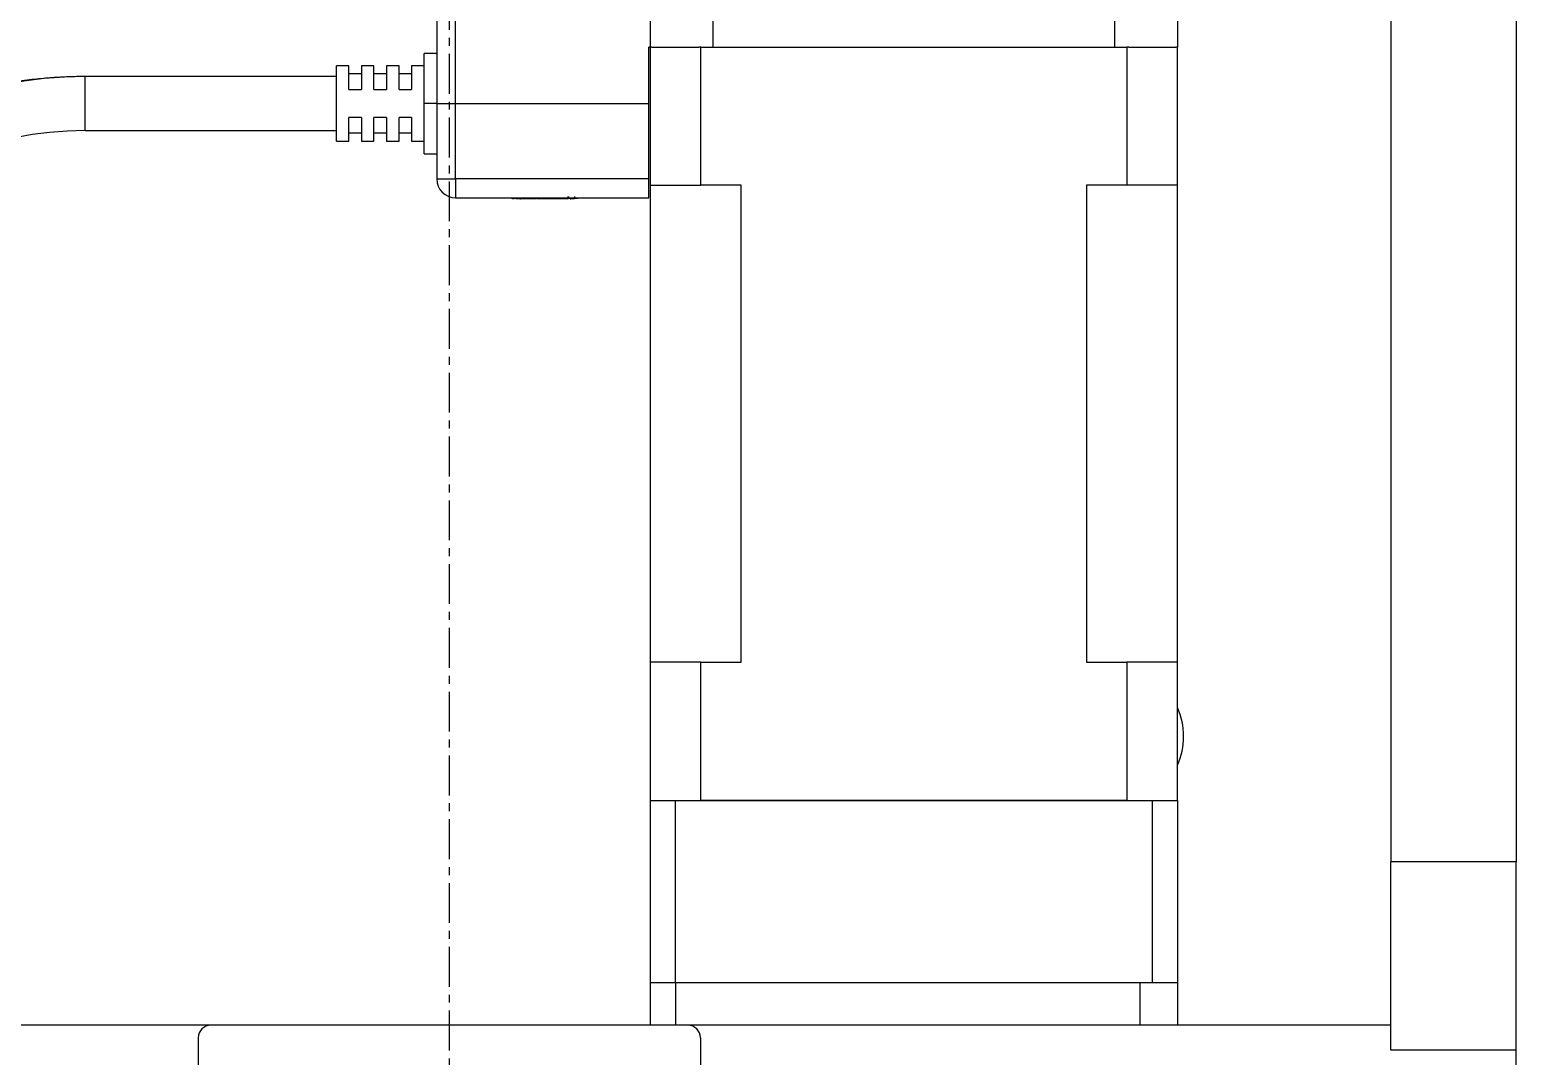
# Model space of a CAD drawing. Extents: x 500 to 100500, y -14500 to 21140.
# Drawn here: x 7351.3 to 7469.7, y -5532.5 to -5450.8 of the extents above; entities that cross this region are included whole.
import ezdxf

# ---------------------------------------------------------------- set-up
doc = ezdxf.new("R2010")
doc.units = 0
doc.linetypes.add('CENTER', pattern=[10.16, 6.35, -1.27, 1.27, -1.27])
doc.layers.get('0').update_dxf_attribs({"linetype": 'CONTINUOUS'})
doc.layers.add('Center', color=1, linetype='CENTER')
doc.layers.add('SLD-0', color=7, linetype='CONTINUOUS')

# ---------------------------------------------------------------- blocks, each defined once
blk = doc.blocks.new('KJ특성 TURN')
at = {"layer": 'Center', "ltscale": 0.5}
blk.add_line((9197.78, -70811.09), (9197.78, -71397.09), dxfattribs=at)
at = {"layer": 'SLD-0'}
for p, q in [((9272.78, -70821.09), (9272.78, -70916.09)), ((9282.78, -70821.09), (9282.78, -70916.09)), ((9213.78, -70839.19), (9213.78, -70851.19)), ((9218.78, -70839.19), (9218.78, -70851.19)), ((9250.78, -70839.19), (9250.78, -70851.19)), ((9255.78, -70839.19), (9255.78, -70851.19)), ((9196.78, -70845.19), (9196.78, -70855.69)), ((9198.28, -70855.69), (9198.28, -70845.19)), ((9196.78, -70851.69), (9195.78, -70851.69)), ((9195.78, -70855.69), (9195.78, -70851.69)), ((9213.68, -70855.69), (9213.68, -70851.19)), ((9213.78, -70851.19), (9213.68, -70851.19)), ((9213.78, -70851.19), (9213.78, -70862.19)), ((9213.91, -70851.19), (9213.78, -70851.19)), ((9213.91, -70851.19), (9217.65, -70851.19)), ((9217.81, -70851.19), (9217.65, -70851.19)), ((9217.81, -70862.19), (9217.81, -70851.19)), ((9217.81, -70851.19), (9251.75, -70851.19)), ((9218.78, -70851.19), (9250.78, -70851.19)), ((9251.75, -70851.19), (9251.75, -70862.19)), ((9251.91, -70851.19), (9251.75, -70851.19)), ((9251.91, -70851.19), (9255.65, -70851.19)), ((9255.78, -70851.19), (9255.65, -70851.19)), ((9255.78, -70862.19), (9255.78, -70851.19)), ((9189.78, -70852.69), (9188.78, -70852.69)), ((9188.78, -70858.69), (9188.78, -70852.69)), ((9189.78, -70854.57), (9189.78, -70852.69)), ((9190.78, -70853.33), (9189.78, -70853.33)), ((9191.78, -70852.69), (9190.78, -70852.69)), ((9190.78, -70852.69), (9190.78, -70854.57)), ((9191.78, -70854.57), (9191.78, -70852.69)), ((9192.78, -70853.33), (9191.78, -70853.33)), ((9193.78, -70852.69), (9192.78, -70852.69)), ((9192.78, -70852.69), (9192.78, -70854.57)), ((9193.78, -70854.57), (9193.78, -70852.69)), ((9194.78, -70853.33), (9193.78, -70853.33)), ((9195.78, -70852.69), (9194.78, -70852.69)), ((9194.78, -70852.69), (9194.78, -70854.57)), ((9188.78, -70853.54), (9168.78, -70853.54)), ((9168.78, -70857.84), (9168.78, -70853.54)), ((9189.78, -70854.57), (9190.78, -70854.57)), ((9191.78, -70854.57), (9192.78, -70854.57)), ((9193.78, -70854.57), (9194.78, -70854.57)), ((9195.78, -70859.69), (9195.78, -70855.69)), ((9196.78, -70855.69), (9195.78, -70855.69)), ((9196.78, -70855.69), (9196.78, -70861.69)), ((9196.78, -70855.69), (9198.28, -70855.69)), ((9198.28, -70861.69), (9198.28, -70855.69)), ((9198.28, -70855.69), (9213.68, -70855.69)), ((9213.68, -70861.69), (9213.68, -70855.69)), ((9190.78, -70856.81), (9189.78, -70856.81)), ((9189.78, -70858.69), (9189.78, -70856.81)), ((9190.78, -70856.81), (9190.78, -70858.69)), ((9192.78, -70856.81), (9191.78, -70856.81)), ((9191.78, -70858.69), (9191.78, -70856.81)), ((9192.78, -70856.81), (9192.78, -70858.69)), ((9194.78, -70856.81), (9193.78, -70856.81)), ((9193.78, -70858.69), (9193.78, -70856.81)), ((9194.78, -70856.81), (9194.78, -70858.69)), ((9168.78, -70857.84), (9188.78, -70857.84)), ((9190.78, -70858.05), (9189.78, -70858.05)), ((9192.78, -70858.05), (9191.78, -70858.05)), ((9194.78, -70858.05), (9193.78, -70858.05)), ((9188.78, -70858.69), (9189.78, -70858.69)), ((9190.78, -70858.69), (9191.78, -70858.69)), ((9192.78, -70858.69), (9193.78, -70858.69)), ((9194.78, -70858.69), (9195.78, -70858.69)), ((9195.78, -70859.69), (9196.78, -70859.69)), ((9196.78, -70861.69), (9198.28, -70861.69)), ((9213.68, -70861.69), (9198.28, -70861.69)), ((9198.28, -70861.69), (9198.28, -70863.19)), ((9213.68, -70863.19), (9213.68, -70861.69)), ((9213.78, -70862.19), (9213.78, -70900.19)), ((9213.78, -70862.19), (9217.81, -70862.19)), ((9221.02, -70862.19), (9217.81, -70862.19)), ((9221.02, -70900.19), (9221.02, -70862.19)), ((9251.75, -70862.19), (9248.55, -70862.19)), ((9248.55, -70862.19), (9248.55, -70900.19)), ((9255.78, -70862.19), (9251.75, -70862.19)), ((9255.78, -70900.19), (9255.78, -70862.19)), ((9198.28, -70863.19), (9213.68, -70863.19)), ((9202.79, -70863.29), (9202.79, -70863.19)), ((9202.79, -70863.29), (9202.79, -70863.19)), ((9202.79, -70863.29), (9202.79, -70863.19)), ((9202.79, -70863.29), (9202.79, -70863.19)), ((9202.79, -70863.29), (9202.79, -70863.19)), ((9202.79, -70863.29), (9202.79, -70863.19)), ((9202.79, -70863.29), (9202.79, -70863.19)), ((9202.79, -70863.29), (9202.79, -70863.19)), ((9202.79, -70863.29), (9202.79, -70863.19)), ((9202.79, -70863.29), (9202.79, -70863.19)), ((9202.79, -70863.29), (9202.79, -70863.29)), ((9202.79, -70863.29), (9202.79, -70863.29)), ((9202.79, -70863.29), (9202.79, -70863.29)), ((9202.8, -70863.29), (9202.79, -70863.29)), ((9202.8, -70863.29), (9202.8, -70863.19)), ((9202.8, -70863.29), (9202.8, -70863.19)), ((9202.8, -70863.29), (9202.8, -70863.19)), ((9202.8, -70863.29), (9202.8, -70863.19)), ((9202.81, -70863.29), (9202.81, -70863.19)), ((9202.81, -70863.29), (9202.81, -70863.19)), ((9202.81, -70863.29), (9202.81, -70863.19)), ((9202.81, -70863.29), (9202.81, -70863.19)), ((9202.82, -70863.29), (9202.82, -70863.19)), ((9202.82, -70863.29), (9202.82, -70863.19)), ((9202.82, -70863.29), (9202.82, -70863.19)), ((9202.82, -70863.29), (9202.82, -70863.19)), ((9202.82, -70863.29), (9202.82, -70863.19)), ((9202.82, -70863.29), (9202.82, -70863.19)), ((9202.82, -70863.29), (9202.82, -70863.29)), ((9202.83, -70863.29), (9202.82, -70863.29)), ((9202.83, -70863.29), (9202.83, -70863.19)), ((9202.83, -70863.29), (9202.83, -70863.19)), ((9202.83, -70863.29), (9202.83, -70863.19)), ((9202.83, -70863.29), (9202.83, -70863.19)), ((9202.83, -70863.29), (9202.83, -70863.19)), ((9202.83, -70863.29), (9202.83, -70863.19)), ((9202.83, -70863.29), (9202.83, -70863.19)), ((9202.83, -70863.29), (9202.83, -70863.19)), ((9202.83, -70863.29), (9202.83, -70863.19)), ((9202.83, -70863.29), (9202.83, -70863.29)), ((9202.83, -70863.29), (9202.83, -70863.29)), ((9202.83, -70863.29), (9202.83, -70863.29)), ((9202.83, -70863.29), (9202.83, -70863.29)), ((9202.83, -70863.29), (9202.83, -70863.29)), ((9202.83, -70863.29), (9202.83, -70863.29)), ((9202.83, -70863.29), (9202.83, -70863.29)), ((9202.83, -70863.29), (9202.83, -70863.29)), ((9202.84, -70863.29), (9202.83, -70863.29)), ((9202.84, -70863.29), (9202.84, -70863.19)), ((9202.84, -70863.29), (9202.84, -70863.19)), ((9202.84, -70863.29), (9202.84, -70863.19)), ((9202.84, -70863.29), (9202.84, -70863.19)), ((9202.84, -70863.29), (9202.84, -70863.29)), ((9202.84, -70863.29), (9202.84, -70863.29)), ((9202.84, -70863.29), (9202.84, -70863.29)), ((9202.84, -70863.29), (9202.84, -70863.29)), ((9202.85, -70863.29), (9202.84, -70863.29)), ((9202.85, -70863.29), (9202.85, -70863.19)), ((9202.85, -70863.29), (9202.85, -70863.19)), ((9202.85, -70863.29), (9202.85, -70863.19)), ((9202.85, -70863.29), (9202.85, -70863.19)), ((9202.85, -70863.29), (9202.85, -70863.19)), ((9202.85, -70863.29), (9202.85, -70863.19)), ((9202.85, -70863.29), (9202.85, -70863.19)), ((9202.85, -70863.29), (9202.85, -70863.19)), ((9202.85, -70863.29), (9202.85, -70863.19)), ((9202.85, -70863.29), (9202.85, -70863.29)), ((9202.85, -70863.29), (9202.85, -70863.29)), ((9202.85, -70863.29), (9202.85, -70863.29)), ((9202.85, -70863.29), (9202.85, -70863.29)), ((9202.85, -70863.29), (9202.85, -70863.29)), ((9202.85, -70863.29), (9202.85, -70863.29)), ((9202.85, -70863.29), (9202.85, -70863.29)), ((9202.85, -70863.29), (9202.85, -70863.29)), ((9202.86, -70863.29), (9202.85, -70863.29)), ((9202.86, -70863.29), (9202.86, -70863.19)), ((9202.86, -70863.29), (9202.86, -70863.19)), ((9202.86, -70863.29), (9202.86, -70863.19)), ((9202.86, -70863.29), (9202.86, -70863.19)), ((9202.86, -70863.29), (9202.86, -70863.19)), ((9202.86, -70863.29), (9202.86, -70863.19)), ((9202.86, -70863.29), (9202.86, -70863.19)), ((9202.86, -70863.29), (9202.86, -70863.29)), ((9202.86, -70863.29), (9202.86, -70863.29)), ((9202.86, -70863.29), (9202.86, -70863.29)), ((9202.86, -70863.29), (9202.86, -70863.29)), ((9202.86, -70863.29), (9202.86, -70863.29)), ((9202.86, -70863.29), (9202.86, -70863.29)), ((9202.87, -70863.29), (9202.86, -70863.29)), ((9202.87, -70863.29), (9202.87, -70863.19)), ((9202.87, -70863.29), (9202.87, -70863.19)), ((9202.87, -70863.29), (9202.87, -70863.19)), ((9202.87, -70863.29), (9202.87, -70863.19)), ((9202.87, -70863.29), (9202.87, -70863.29)), ((9202.87, -70863.29), (9202.87, -70863.29)), ((9202.87, -70863.29), (9202.87, -70863.29)), ((9202.88, -70863.29), (9202.87, -70863.29)), ((9202.88, -70863.29), (9202.88, -70863.19)), ((9202.88, -70863.29), (9202.88, -70863.19)), ((9202.88, -70863.29), (9202.88, -70863.19)), ((9202.88, -70863.29), (9202.88, -70863.29)), ((9202.88, -70863.29), (9202.88, -70863.29)), ((9202.89, -70863.29), (9202.88, -70863.29)), ((9202.89, -70863.29), (9202.89, -70863.19)), ((9202.89, -70863.29), (9202.89, -70863.19)), ((9202.89, -70863.29), (9202.89, -70863.19)), ((9202.89, -70863.29), (9202.89, -70863.19)), ((9202.89, -70863.29), (9202.89, -70863.19)), ((9202.89, -70863.29), (9202.89, -70863.29)), ((9202.89, -70863.29), (9202.89, -70863.29)), ((9202.89, -70863.29), (9202.89, -70863.29)), ((9202.89, -70863.29), (9202.89, -70863.29)), ((9202.9, -70863.29), (9202.89, -70863.29)), ((9202.9, -70863.29), (9202.9, -70863.19)), ((9202.9, -70863.29), (9202.9, -70863.19)), ((9202.9, -70863.29), (9202.9, -70863.19)), ((9202.9, -70863.29), (9202.9, -70863.19)), ((9202.9, -70863.29), (9202.9, -70863.19)), ((9202.9, -70863.29), (9202.9, -70863.19)), ((9202.9, -70863.29), (9202.9, -70863.19)), ((9202.9, -70863.29), (9202.9, -70863.19)), ((9202.9, -70863.29), (9202.9, -70863.29)), ((9202.9, -70863.29), (9202.9, -70863.29)), ((9202.9, -70863.29), (9202.9, -70863.29)), ((9202.9, -70863.29), (9202.9, -70863.29)), ((9202.9, -70863.29), (9202.9, -70863.29)), ((9202.9, -70863.29), (9202.9, -70863.29)), ((9202.9, -70863.29), (9202.9, -70863.29)), ((9202.91, -70863.29), (9202.9, -70863.29)), ((9202.91, -70863.29), (9202.91, -70863.19)), ((9202.91, -70863.29), (9202.91, -70863.19)), ((9202.91, -70863.29), (9202.91, -70863.19)), ((9202.91, -70863.29), (9202.91, -70863.19)), ((9202.91, -70863.29), (9202.91, -70863.29)), ((9202.91, -70863.29), (9202.91, -70863.29)), ((9202.91, -70863.29), (9202.91, -70863.29)), ((9202.92, -70863.29), (9202.91, -70863.29)), ((9202.92, -70863.29), (9202.92, -70863.19)), ((9202.92, -70863.29), (9202.92, -70863.19)), ((9202.92, -70863.29), (9202.92, -70863.19)), ((9202.92, -70863.29), (9202.92, -70863.19)), ((9202.92, -70863.29), (9202.92, -70863.29)), ((9202.92, -70863.29), (9202.92, -70863.29)), ((9202.92, -70863.29), (9202.92, -70863.29)), ((9202.93, -70863.29), (9202.92, -70863.29)), ((9202.93, -70863.29), (9202.93, -70863.19)), ((9202.93, -70863.29), (9202.93, -70863.19)), ((9202.93, -70863.29), (9202.93, -70863.19)), ((9202.93, -70863.29), (9202.93, -70863.29)), ((9202.93, -70863.29), (9202.93, -70863.29)), ((9202.94, -70863.29), (9202.93, -70863.29)), ((9202.94, -70863.29), (9202.94, -70863.19)), ((9202.94, -70863.29), (9202.94, -70863.19)), ((9202.94, -70863.29), (9202.94, -70863.19)), ((9202.94, -70863.29), (9202.94, -70863.29)), ((9202.95, -70863.29), (9202.95, -70863.19)), ((9202.95, -70863.29), (9202.95, -70863.19)), ((9202.95, -70863.29), (9202.95, -70863.19)), ((9202.96, -70863.29), (9202.96, -70863.19)), ((9202.96, -70863.29), (9202.96, -70863.19)), ((9202.97, -70863.29), (9202.97, -70863.19)), ((9202.97, -70863.29), (9202.97, -70863.19)), ((9202.97, -70863.29), (9202.97, -70863.19)), ((9202.98, -70863.29), (9202.98, -70863.19)), ((9202.98, -70863.29), (9202.98, -70863.19)), ((9202.99, -70863.29), (9202.99, -70863.19)), ((9203, -70863.29), (9203, -70863.19)), ((9203, -70863.29), (9203, -70863.19)), ((9203.01, -70863.29), (9203.01, -70863.19)), ((9203.02, -70863.29), (9203.02, -70863.19)), ((9203.02, -70863.29), (9203.02, -70863.19)), ((9203.03, -70863.29), (9203.03, -70863.19)), ((9203.04, -70863.29), (9203.04, -70863.19)), ((9203.04, -70863.29), (9203.04, -70863.19)), ((9203.05, -70863.29), (9203.04, -70863.29)), ((9203.05, -70863.29), (9203.05, -70863.19)), ((9203.06, -70863.29), (9203.06, -70863.19)), ((9203.06, -70863.29), (9203.06, -70863.19)), ((9203.07, -70863.29), (9203.07, -70863.19)), ((9203.08, -70863.29), (9203.08, -70863.19)), ((9203.08, -70863.29), (9203.08, -70863.19)), ((9203.09, -70863.29), (9203.09, -70863.19)), ((9203.09, -70863.29), (9203.09, -70863.19)), ((9203.1, -70863.29), (9203.09, -70863.29)), ((9203.1, -70863.29), (9203.1, -70863.19)), ((9203.11, -70863.29), (9203.1, -70863.29)), ((9203.11, -70863.29), (9203.11, -70863.19)), ((9203.11, -70863.29), (9203.11, -70863.19)), ((9203.11, -70863.29), (9203.11, -70863.29)), ((9203.12, -70863.29), (9203.11, -70863.29)), ((9203.12, -70863.29), (9203.12, -70863.19)), ((9203.12, -70863.29), (9203.12, -70863.19)), ((9203.12, -70863.29), (9203.12, -70863.29)), ((9203.13, -70863.29), (9203.12, -70863.29)), ((9203.13, -70863.29), (9203.13, -70863.19)), ((9203.13, -70863.29), (9203.13, -70863.19)), ((9203.13, -70863.29), (9203.13, -70863.29)), ((9203.14, -70863.29), (9203.13, -70863.29)), ((9203.14, -70863.29), (9203.14, -70863.19)), ((9203.15, -70863.29), (9203.14, -70863.29)), ((9203.15, -70863.29), (9203.15, -70863.19)), ((9203.15, -70863.29), (9203.15, -70863.19)), ((9203.15, -70863.29), (9203.15, -70863.29)), ((9203.16, -70863.29), (9203.15, -70863.29)), ((9203.16, -70863.29), (9203.16, -70863.19)), ((9203.16, -70863.29), (9203.16, -70863.19)), ((9203.16, -70863.29), (9203.16, -70863.29)), ((9203.17, -70863.29), (9203.16, -70863.29)), ((9203.17, -70863.29), (9203.17, -70863.19)), ((9203.18, -70863.29), (9203.17, -70863.29)), ((9203.18, -70863.29), (9203.18, -70863.19)), ((9203.18, -70863.29), (9203.18, -70863.19)), ((9203.18, -70863.29), (9203.18, -70863.29)), ((9203.19, -70863.29), (9203.18, -70863.29)), ((9203.19, -70863.29), (9203.19, -70863.19)), ((9203.2, -70863.29), (9203.19, -70863.29)), ((9203.2, -70863.29), (9203.2, -70863.19)), ((9203.2, -70863.29), (9203.2, -70863.19)), ((9203.2, -70863.29), (9203.2, -70863.29)), ((9203.21, -70863.29), (9203.2, -70863.29)), ((9203.21, -70863.29), (9203.21, -70863.19)), ((9203.22, -70863.29), (9203.21, -70863.29)), ((9203.22, -70863.29), (9203.22, -70863.19)), ((9203.23, -70863.29), (9203.22, -70863.29)), ((9203.23, -70863.29), (9203.23, -70863.19)), ((9203.24, -70863.29), (9203.23, -70863.29)), ((9203.24, -70863.29), (9203.24, -70863.19)), ((9203.25, -70863.29), (9203.24, -70863.29)), ((9203.25, -70863.29), (9203.25, -70863.19)), ((9203.25, -70863.29), (9203.25, -70863.19)), ((9203.25, -70863.29), (9203.25, -70863.29)), ((9203.26, -70863.29), (9203.25, -70863.29)), ((9203.26, -70863.29), (9203.26, -70863.19)), ((9203.27, -70863.29), (9203.26, -70863.29)), ((9203.27, -70863.29), (9203.27, -70863.19)), ((9203.28, -70863.29), (9203.28, -70863.19)), ((9203.29, -70863.29), (9203.28, -70863.29)), ((9203.29, -70863.29), (9203.29, -70863.19)), ((9203.3, -70863.29), (9203.29, -70863.29)), ((9203.3, -70863.29), (9203.3, -70863.19)), ((9203.31, -70863.29), (9203.3, -70863.29)), ((9203.31, -70863.29), (9203.31, -70863.19)), ((9203.32, -70863.29), (9203.31, -70863.29)), ((9203.32, -70863.29), (9203.32, -70863.19)), ((9203.33, -70863.29), (9203.32, -70863.29)), ((9203.33, -70863.29), (9203.33, -70863.19)), ((9203.34, -70863.29), (9203.33, -70863.29)), ((9203.34, -70863.29), (9203.34, -70863.19)), ((9203.35, -70863.29), (9203.34, -70863.29)), ((9203.35, -70863.29), (9203.35, -70863.19)), ((9203.36, -70863.29), (9203.35, -70863.29)), ((9203.36, -70863.29), (9203.36, -70863.19)), ((9203.37, -70863.29), (9203.36, -70863.29)), ((9203.37, -70863.29), (9203.37, -70863.19)), ((9203.38, -70863.29), (9203.37, -70863.29)), ((9203.38, -70863.29), (9203.38, -70863.19)), ((9203.39, -70863.29), (9203.38, -70863.29)), ((9203.39, -70863.29), (9203.39, -70863.19)), ((9203.4, -70863.29), (9203.39, -70863.29)), ((9203.4, -70863.29), (9203.4, -70863.19)), ((9203.41, -70863.29), (9203.4, -70863.29)), ((9203.41, -70863.29), (9203.41, -70863.19)), ((9203.42, -70863.29), (9203.41, -70863.29)), ((9203.42, -70863.29), (9203.42, -70863.19)), ((9203.43, -70863.29), (9203.42, -70863.29)), ((9203.43, -70863.29), (9203.43, -70863.19)), ((9203.44, -70863.29), (9203.43, -70863.29)), ((9203.43, -70863.29), (9203.44, -70863.29)), ((9203.44, -70863.29), (9203.44, -70863.19)), ((9203.45, -70863.29), (9203.44, -70863.29)), ((9203.44, -70863.29), (9203.45, -70863.29)), ((9203.45, -70863.29), (9203.45, -70863.19)), ((9203.46, -70863.29), (9203.45, -70863.29)), ((9203.46, -70863.29), (9203.46, -70863.19)), ((9203.46, -70863.29), (9203.46, -70863.19)), ((9203.46, -70863.29), (9203.46, -70863.29)), ((9203.47, -70863.29), (9203.46, -70863.29)), ((9203.47, -70863.29), (9203.47, -70863.19)), ((9203.48, -70863.29), (9203.47, -70863.29)), ((9203.48, -70863.29), (9203.48, -70863.19)), ((9203.49, -70863.29), (9203.48, -70863.29)), ((9203.49, -70863.29), (9203.49, -70863.19)), ((9203.49, -70863.29), (9203.49, -70863.19)), ((9203.49, -70863.29), (9203.49, -70863.29)), ((9203.5, -70863.29), (9203.49, -70863.29)), ((9203.5, -70863.29), (9203.5, -70863.19)), ((9203.51, -70863.29), (9203.5, -70863.29)), ((9203.51, -70863.29), (9203.51, -70863.19)), ((9203.51, -70863.29), (9203.51, -70863.19)), ((9203.51, -70863.29), (9203.51, -70863.29)), ((9203.52, -70863.29), (9203.51, -70863.29)), ((9203.52, -70863.29), (9203.52, -70863.19)), ((9203.52, -70863.29), (9203.52, -70863.19)), ((9203.52, -70863.29), (9203.52, -70863.29)), ((9203.53, -70863.29), (9203.52, -70863.29)), ((9203.53, -70863.29), (9203.53, -70863.19)), ((9203.53, -70863.29), (9203.53, -70863.19)), ((9203.53, -70863.29), (9203.53, -70863.29)), ((9203.54, -70863.29), (9203.53, -70863.29)), ((9203.54, -70863.29), (9203.54, -70863.19)), ((9203.54, -70863.29), (9203.54, -70863.19)), ((9203.54, -70863.29), (9203.54, -70863.19)), ((9203.54, -70863.29), (9203.54, -70863.29)), ((9203.54, -70863.29), (9203.54, -70863.29)), ((9203.55, -70863.29), (9203.54, -70863.29)), ((9203.55, -70863.29), (9203.55, -70863.19)), ((9203.55, -70863.29), (9203.55, -70863.19)), ((9203.55, -70863.29), (9203.55, -70863.29)), ((9203.56, -70863.29), (9203.55, -70863.29)), ((9203.56, -70863.29), (9203.56, -70863.19)), ((9203.56, -70863.29), (9203.56, -70863.19)), ((9203.56, -70863.29), (9203.56, -70863.19)), ((9203.56, -70863.29), (9203.56, -70863.19)), ((9203.56, -70863.29), (9203.56, -70863.29)), ((9203.56, -70863.29), (9203.56, -70863.29)), ((9203.56, -70863.29), (9203.56, -70863.29)), ((9203.57, -70863.29), (9203.56, -70863.29)), ((9203.57, -70863.29), (9203.57, -70863.19)), ((9203.57, -70863.29), (9203.57, -70863.19)), ((9203.57, -70863.29), (9203.57, -70863.19)), ((9203.57, -70863.29), (9203.57, -70863.19)), ((9203.57, -70863.29), (9203.57, -70863.19)), ((9203.57, -70863.29), (9203.57, -70863.29)), ((9203.57, -70863.29), (9203.57, -70863.29)), ((9203.57, -70863.29), (9203.57, -70863.29)), ((9203.57, -70863.29), (9203.57, -70863.29)), ((9203.57, -70863.29), (9203.57, -70863.29)), ((9203.58, -70863.29), (9203.58, -70863.19)), ((9203.58, -70863.29), (9203.58, -70863.19)), ((9203.59, -70863.29), (9203.58, -70863.29)), ((9203.59, -70863.29), (9203.59, -70863.19)), ((9203.6, -70863.29), (9203.59, -70863.29)), ((9203.6, -70863.29), (9203.6, -70863.19)), ((9203.61, -70863.29), (9203.6, -70863.29)), ((9203.61, -70863.29), (9203.61, -70863.19)), ((9203.62, -70863.29), (9203.61, -70863.29)), ((9203.62, -70863.29), (9203.62, -70863.19)), ((9203.62, -70863.29), (9203.62, -70863.19)), ((9203.62, -70863.29), (9203.62, -70863.29)), ((9203.63, -70863.29), (9203.62, -70863.29)), ((9203.63, -70863.29), (9203.63, -70863.19)), ((9203.64, -70863.29), (9203.63, -70863.29)), ((9203.64, -70863.29), (9203.64, -70863.19)), ((9203.65, -70863.29), (9203.64, -70863.29)), ((9203.65, -70863.29), (9203.65, -70863.19)), ((9203.66, -70863.29), (9203.65, -70863.29)), ((9203.66, -70863.29), (9203.66, -70863.19)), ((9203.67, -70863.29), (9203.66, -70863.29)), ((9203.67, -70863.29), (9203.67, -70863.19)), ((9203.69, -70863.29), (9203.67, -70863.29)), ((9203.69, -70863.29), (9203.69, -70863.19)), ((9203.7, -70863.29), (9203.69, -70863.29)), ((9203.7, -70863.29), (9203.7, -70863.19)), ((9203.71, -70863.29), (9203.7, -70863.29)), ((9203.71, -70863.29), (9203.71, -70863.19)), ((9203.72, -70863.29), (9203.71, -70863.29)), ((9203.72, -70863.29), (9203.72, -70863.19)), ((9203.73, -70863.29), (9203.72, -70863.29)), ((9203.73, -70863.29), (9203.73, -70863.19)), ((9203.74, -70863.29), (9203.73, -70863.29)), ((9203.74, -70863.29), (9203.74, -70863.19)), ((9203.75, -70863.29), (9203.74, -70863.29)), ((9203.75, -70863.29), (9203.75, -70863.19)), ((9203.76, -70863.29), (9203.75, -70863.29)), ((9203.76, -70863.29), (9203.76, -70863.19)), ((9203.77, -70863.29), (9203.76, -70863.29)), ((9203.77, -70863.29), (9203.77, -70863.19)), ((9203.78, -70863.29), (9203.77, -70863.29)), ((9203.78, -70863.29), (9203.78, -70863.19)), ((9203.78, -70863.29), (9203.78, -70863.19)), ((9203.78, -70863.29), (9203.78, -70863.29)), ((9203.79, -70863.29), (9203.78, -70863.29)), ((9203.79, -70863.29), (9203.79, -70863.19)), ((9203.8, -70863.29), (9203.79, -70863.29)), ((9203.8, -70863.29), (9203.8, -70863.19)), ((9203.8, -70863.29), (9203.8, -70863.19)), ((9203.8, -70863.29), (9203.8, -70863.29)), ((9203.81, -70863.29), (9203.8, -70863.29)), ((9203.81, -70863.29), (9203.81, -70863.19)), ((9203.82, -70863.29), (9203.81, -70863.29)), ((9203.82, -70863.29), (9203.82, -70863.19)), ((9203.82, -70863.29), (9203.82, -70863.19)), ((9203.82, -70863.29), (9203.82, -70863.29)), ((9203.83, -70863.29), (9203.82, -70863.29)), ((9203.83, -70863.29), (9203.83, -70863.19)), ((9203.83, -70863.29), (9203.83, -70863.19)), ((9203.83, -70863.29), (9203.83, -70863.29)), ((9203.84, -70863.29), (9203.83, -70863.29)), ((9203.84, -70863.29), (9203.84, -70863.19)), ((9203.84, -70863.29), (9203.84, -70863.19)), ((9203.84, -70863.29), (9203.84, -70863.29)), ((9203.85, -70863.29), (9203.84, -70863.29)), ((9203.85, -70863.29), (9203.85, -70863.19)), ((9203.85, -70863.29), (9203.85, -70863.19)), ((9203.85, -70863.29), (9203.85, -70863.29)), ((9203.86, -70863.29), (9203.85, -70863.29)), ((9203.86, -70863.29), (9203.86, -70863.19)), ((9203.86, -70863.29), (9203.86, -70863.19)), ((9203.86, -70863.29), (9203.86, -70863.29)), ((9203.87, -70863.29), (9203.86, -70863.29)), ((9203.87, -70863.29), (9203.87, -70863.19)), ((9203.87, -70863.29), (9203.87, -70863.19)), ((9203.87, -70863.29), (9203.87, -70863.19)), ((9203.87, -70863.29), (9203.87, -70863.29)), ((9203.87, -70863.29), (9203.87, -70863.29)), ((9203.88, -70863.29), (9203.87, -70863.29)), ((9203.88, -70863.29), (9203.88, -70863.19)), ((9203.88, -70863.29), (9203.88, -70863.19)), ((9203.88, -70863.29), (9203.88, -70863.29)), ((9203.89, -70863.29), (9203.88, -70863.29)), ((9203.89, -70863.29), (9203.89, -70863.19)), ((9203.9, -70863.29), (9203.89, -70863.29)), ((9203.9, -70863.29), (9203.9, -70863.19)), ((9203.9, -70863.29), (9203.9, -70863.19)), ((9203.9, -70863.29), (9203.9, -70863.29)), ((9203.91, -70863.29), (9203.9, -70863.29)), ((9203.91, -70863.29), (9203.91, -70863.19)), ((9203.91, -70863.29), (9203.91, -70863.19)), ((9203.91, -70863.29), (9203.91, -70863.29)), ((9203.92, -70863.29), (9203.91, -70863.29)), ((9203.92, -70863.29), (9203.92, -70863.19)), ((9203.93, -70863.29), (9203.92, -70863.29)), ((9203.93, -70863.29), (9203.93, -70863.19)), ((9203.93, -70863.29), (9203.93, -70863.19)), ((9203.93, -70863.29), (9203.93, -70863.29)), ((9203.94, -70863.29), (9203.93, -70863.29)), ((9203.94, -70863.29), (9203.94, -70863.19)), ((9203.95, -70863.29), (9203.94, -70863.29)), ((9203.95, -70863.29), (9203.95, -70863.19)), ((9203.95, -70863.29), (9203.95, -70863.19)), ((9203.95, -70863.29), (9203.95, -70863.29)), ((9203.96, -70863.29), (9203.95, -70863.29)), ((9203.96, -70863.29), (9203.96, -70863.19)), ((9203.97, -70863.29), (9203.96, -70863.29)), ((9203.97, -70863.29), (9203.97, -70863.19)), ((9203.97, -70863.29), (9203.97, -70863.19)), ((9203.97, -70863.29), (9203.97, -70863.29)), ((9203.98, -70863.29), (9203.97, -70863.29)), ((9203.98, -70863.29), (9203.98, -70863.19)), ((9203.98, -70863.29), (9203.98, -70863.19)), ((9203.98, -70863.29), (9203.98, -70863.29)), ((9203.99, -70863.29), (9203.98, -70863.29)), ((9203.99, -70863.29), (9203.99, -70863.19)), ((9204, -70863.29), (9203.99, -70863.29)), ((9204, -70863.29), (9204, -70863.19)), ((9204, -70863.29), (9204, -70863.19)), ((9204, -70863.29), (9204, -70863.19)), ((9204, -70863.29), (9204, -70863.29)), ((9204, -70863.29), (9204, -70863.29)), ((9204.01, -70863.29), (9204, -70863.29)), ((9204.01, -70863.29), (9204.01, -70863.19)), ((9204.01, -70863.29), (9204.01, -70863.19)), ((9204.01, -70863.29), (9204.01, -70863.29)), ((9204.02, -70863.29), (9204.01, -70863.29)), ((9204.02, -70863.29), (9204.02, -70863.19)), ((9204.02, -70863.29), (9204.02, -70863.19)), ((9204.02, -70863.29), (9204.02, -70863.19)), ((9204.02, -70863.29), (9204.02, -70863.29)), ((9204.02, -70863.29), (9204.02, -70863.29)), ((9204.03, -70863.29), (9204.02, -70863.29)), ((9204.03, -70863.29), (9204.03, -70863.19)), ((9204.03, -70863.29), (9204.03, -70863.19)), ((9204.03, -70863.29), (9204.03, -70863.19)), ((9204.03, -70863.29), (9204.03, -70863.29)), ((9204.03, -70863.29), (9204.03, -70863.29)), ((9204.04, -70863.29), (9204.03, -70863.29)), ((9204.04, -70863.29), (9204.04, -70863.19)), ((9204.04, -70863.29), (9204.04, -70863.19)), ((9204.04, -70863.29), (9204.04, -70863.19)), ((9204.04, -70863.29), (9204.04, -70863.19)), ((9204.04, -70863.29), (9204.04, -70863.29)), ((9204.04, -70863.29), (9204.04, -70863.29)), ((9204.04, -70863.29), (9204.04, -70863.29)), ((9204.05, -70863.29), (9204.04, -70863.29)), ((9204.05, -70863.29), (9204.05, -70863.19)), ((9204.05, -70863.29), (9204.05, -70863.19)), ((9204.05, -70863.29), (9204.05, -70863.19)), ((9204.05, -70863.29), (9204.05, -70863.19)), ((9204.05, -70863.29), (9204.05, -70863.19)), ((9204.05, -70863.29), (9204.05, -70863.19)), ((9204.05, -70863.29), (9204.05, -70863.19)), ((9204.05, -70863.29), (9204.05, -70863.19)), ((9204.05, -70863.29), (9204.05, -70863.19)), ((9204.05, -70863.29), (9204.05, -70863.19)), ((9204.05, -70863.29), (9204.05, -70863.29)), ((9204.05, -70863.29), (9204.05, -70863.29)), ((9204.05, -70863.29), (9204.05, -70863.29)), ((9204.05, -70863.29), (9204.05, -70863.29)), ((9204.05, -70863.29), (9204.05, -70863.29)), ((9204.05, -70863.29), (9204.05, -70863.29)), ((9204.05, -70863.29), (9204.05, -70863.29)), ((9204.05, -70863.29), (9204.05, -70863.29)), ((9204.05, -70863.29), (9204.05, -70863.29)), ((9204.06, -70863.29), (9204.06, -70863.19)), ((9204.07, -70863.29), (9204.07, -70863.19)), ((9204.07, -70863.29), (9204.07, -70863.29)), ((9204.08, -70863.29), (9204.07, -70863.29)), ((9204.08, -70863.19), (9204.08, -70863.29)), ((9204.08, -70863.29), (9204.08, -70863.19)), ((9204.39, -70863.29), (9204.39, -70863.19)), ((9204.7, -70863.29), (9204.7, -70863.19)), ((9205.44, -70863.19), (9205.44, -70863.29)), ((9206.51, -70863.29), (9206.51, -70863.19)), ((9206.58, -70863.29), (9206.58, -70863.19)), ((9206.58, -70863.29), (9206.58, -70863.19)), ((9206.6, -70863.29), (9206.58, -70863.29)), ((9206.6, -70863.29), (9206.6, -70863.19)), ((9206.61, -70863.29), (9206.6, -70863.29)), ((9206.61, -70863.29), (9206.61, -70863.19)), ((9206.63, -70863.29), (9206.61, -70863.29)), ((9206.63, -70863.29), (9206.63, -70863.19)), ((9206.64, -70863.29), (9206.63, -70863.29)), ((9206.64, -70863.29), (9206.64, -70863.19)), ((9206.66, -70863.29), (9206.64, -70863.29)), ((9206.66, -70863.29), (9206.66, -70863.19)), ((9206.67, -70863.29), (9206.66, -70863.29)), ((9206.67, -70863.29), (9206.67, -70863.19)), ((9206.69, -70863.29), (9206.67, -70863.29)), ((9206.69, -70863.29), (9206.69, -70863.19)), ((9206.71, -70863.29), (9206.69, -70863.29)), ((9206.71, -70863.29), (9206.71, -70863.19)), ((9206.72, -70863.29), (9206.71, -70863.29)), ((9206.72, -70863.29), (9206.72, -70863.19)), ((9206.74, -70863.29), (9206.72, -70863.29)), ((9206.74, -70863.29), (9206.74, -70863.19)), ((9206.76, -70863.29), (9206.74, -70863.29)), ((9206.76, -70863.29), (9206.76, -70863.19)), ((9206.77, -70863.29), (9206.76, -70863.29)), ((9206.77, -70863.29), (9206.77, -70863.19)), ((9206.79, -70863.29), (9206.77, -70863.29)), ((9206.79, -70863.29), (9206.79, -70863.19)), ((9206.81, -70863.29), (9206.79, -70863.29)), ((9206.81, -70863.29), (9206.81, -70863.19)), ((9206.83, -70863.29), (9206.81, -70863.29)), ((9206.83, -70863.29), (9206.83, -70863.19)), ((9206.85, -70863.29), (9206.83, -70863.29)), ((9206.85, -70863.29), (9206.85, -70863.19)), ((9206.87, -70863.29), (9206.85, -70863.29)), ((9206.87, -70863.29), (9206.87, -70863.19)), ((9206.89, -70863.29), (9206.87, -70863.29)), ((9206.89, -70863.29), (9206.89, -70863.19)), ((9206.9, -70863.29), (9206.89, -70863.29)), ((9206.9, -70863.29), (9206.9, -70863.19)), ((9206.92, -70863.29), (9206.9, -70863.29)), ((9206.92, -70863.29), (9206.92, -70863.19)), ((9206.93, -70863.29), (9206.92, -70863.29)), ((9206.93, -70863.29), (9206.93, -70863.19)), ((9206.95, -70863.29), (9206.93, -70863.29)), ((9206.95, -70863.29), (9206.95, -70863.19)), ((9206.96, -70863.29), (9206.95, -70863.29)), ((9206.96, -70863.29), (9206.96, -70863.19)), ((9206.97, -70863.29), (9206.96, -70863.29)), ((9206.97, -70863.29), (9206.97, -70863.19)), ((9206.99, -70863.29), (9206.97, -70863.29)), ((9206.99, -70863.29), (9206.99, -70863.19)), ((9207, -70863.29), (9206.99, -70863.29)), ((9207, -70863.29), (9207, -70863.19)), ((9207.01, -70863.29), (9207, -70863.29)), ((9207.01, -70863.29), (9207.01, -70863.19)), ((9207.02, -70863.29), (9207.01, -70863.29)), ((9207.02, -70863.29), (9207.02, -70863.19)), ((9207.03, -70863.29), (9207.02, -70863.29)), ((9207.03, -70863.29), (9207.03, -70863.19)), ((9207.04, -70863.29), (9207.03, -70863.29)), ((9207.04, -70863.29), (9207.04, -70863.19)), ((9207.05, -70863.29), (9207.04, -70863.29)), ((9207.05, -70863.29), (9207.05, -70863.19)), ((9207.07, -70863.29), (9207.05, -70863.29)), ((9207.07, -70863.29), (9207.07, -70863.19)), ((9207.08, -70863.29), (9207.07, -70863.29)), ((9207.08, -70863.29), (9207.08, -70863.19)), ((9207.09, -70863.29), (9207.08, -70863.29)), ((9207.09, -70863.29), (9207.09, -70863.19)), ((9207.1, -70863.29), (9207.09, -70863.29)), ((9207.1, -70863.29), (9207.1, -70863.19)), ((9207.11, -70863.29), (9207.1, -70863.29)), ((9207.11, -70863.29), (9207.11, -70863.19)), ((9207.12, -70863.29), (9207.11, -70863.29)), ((9207.12, -70863.29), (9207.12, -70863.19)), ((9207.13, -70863.29), (9207.12, -70863.29)), ((9207.13, -70863.29), (9207.13, -70863.19)), ((9207.14, -70863.29), (9207.13, -70863.29)), ((9207.14, -70863.29), (9207.14, -70863.19)), ((9207.15, -70863.29), (9207.14, -70863.29)), ((9207.15, -70863.29), (9207.15, -70863.19)), ((9207.16, -70863.29), (9207.15, -70863.29)), ((9207.17, -70863.29), (9207.16, -70863.29)), ((9207.17, -70863.29), (9207.17, -70863.19)), ((9207.18, -70863.29), (9207.17, -70863.29)), ((9207.18, -70863.29), (9207.18, -70863.19)), ((9207.19, -70863.29), (9207.18, -70863.29)), ((9207.19, -70863.29), (9207.19, -70863.19)), ((9207.19, -70863.29), (9207.19, -70863.19)), ((9207.19, -70863.29), (9207.19, -70863.29)), ((9207.2, -70863.29), (9207.19, -70863.29)), ((9207.2, -70863.29), (9207.2, -70863.19)), ((9207.2, -70863.29), (9207.2, -70863.19)), ((9207.2, -70863.29), (9207.2, -70863.29)), ((9207.21, -70863.29), (9207.2, -70863.29)), ((9207.21, -70863.29), (9207.21, -70863.19)), ((9207.21, -70863.29), (9207.21, -70863.19)), ((9207.21, -70863.29), (9207.21, -70863.29)), ((9207.22, -70863.29), (9207.21, -70863.29)), ((9207.22, -70863.29), (9207.22, -70863.19)), ((9207.22, -70863.29), (9207.22, -70863.19)), ((9207.22, -70863.29), (9207.22, -70863.19)), ((9207.22, -70863.29), (9207.22, -70863.29)), ((9207.22, -70863.29), (9207.22, -70863.29)), ((9207.23, -70863.29), (9207.22, -70863.29)), ((9207.23, -70863.29), (9207.23, -70863.19)), ((9207.23, -70863.29), (9207.23, -70863.19)), ((9207.23, -70863.29), (9207.23, -70863.19)), ((9207.23, -70863.29), (9207.23, -70863.19)), ((9207.23, -70863.29), (9207.23, -70863.19)), ((9207.23, -70863.29), (9207.23, -70863.19)), ((9207.23, -70863.29), (9207.23, -70863.29)), ((9207.23, -70863.29), (9207.23, -70863.29)), ((9207.23, -70863.29), (9207.23, -70863.29)), ((9207.23, -70863.29), (9207.23, -70863.29)), ((9207.23, -70863.29), (9207.23, -70863.29)), ((9207.24, -70863.29), (9207.23, -70863.29)), ((9207.24, -70863.29), (9207.24, -70863.09)), ((9207.24, -70863.29), (9207.24, -70863.09)), ((9207.24, -70863.29), (9207.24, -70863.19)), ((9207.24, -70863.29), (9207.24, -70863.19)), ((9207.24, -70863.29), (9207.24, -70863.19)), ((9207.24, -70863.29), (9207.24, -70863.29)), ((9207.24, -70863.29), (9207.24, -70863.29)), ((9207.24, -70863.29), (9207.24, -70863.29)), ((9207.29, -70863.29), (9207.29, -70863.09)), ((9207.4, -70863.29), (9207.41, -70863.29)), ((9207.41, -70863.29), (9207.41, -70863.19)), ((9207.41, -70863.29), (9207.43, -70863.29)), ((9207.43, -70863.29), (9207.43, -70863.19)), ((9207.43, -70863.29), (9207.44, -70863.29)), ((9207.44, -70863.29), (9207.44, -70863.19)), ((9207.44, -70863.29), (9207.46, -70863.29)), ((9207.46, -70863.29), (9207.46, -70863.19)), ((9207.48, -70863.29), (9207.48, -70863.19)), ((9207.48, -70863.29), (9207.48, -70863.29)), ((9207.6, -70863.29), (9207.48, -70863.29)), ((9207.49, -70863.29), (9207.48, -70863.29)), ((9207.48, -70863.29), (9207.48, -70863.29)), ((9207.49, -70863.29), (9207.49, -70863.19)), ((9207.49, -70863.29), (9207.49, -70863.29)), ((9207.49, -70863.29), (9207.49, -70863.29)), ((9207.6, -70863.29), (9207.49, -70863.29)), ((9207.49, -70863.29), (9207.49, -70863.29)), ((9207.5, -70863.29), (9207.49, -70863.29)), ((9207.51, -70863.29), (9207.5, -70863.29)), ((9207.5, -70863.29), (9207.5, -70863.29)), ((9207.5, -70863.29), (9207.5, -70863.29)), ((9207.5, -70863.29), (9207.5, -70863.29)), ((9207.51, -70863.29), (9207.51, -70863.19)), ((9207.51, -70863.29), (9207.51, -70863.29)), ((9207.51, -70863.29), (9207.51, -70863.29)), ((9207.51, -70863.29), (9207.51, -70863.29)), ((9207.52, -70863.29), (9207.51, -70863.29)), ((9207.52, -70863.29), (9207.52, -70863.19)), ((9207.52, -70863.29), (9207.52, -70863.29)), ((9207.53, -70863.29), (9207.52, -70863.29)), ((9207.53, -70863.29), (9207.53, -70863.29)), ((9207.54, -70863.29), (9207.53, -70863.29)), ((9207.54, -70863.29), (9207.54, -70863.19)), ((9207.55, -70863.29), (9207.54, -70863.29)), ((9207.54, -70863.29), (9207.54, -70863.29)), ((9207.55, -70863.29), (9207.55, -70863.19)), ((9207.55, -70863.29), (9207.55, -70863.29)), ((9207.56, -70863.29), (9207.55, -70863.29)), ((9207.56, -70863.29), (9207.56, -70863.19)), ((9207.56, -70863.29), (9207.56, -70863.29)), ((9207.57, -70863.29), (9207.56, -70863.29)), ((9207.58, -70863.29), (9207.57, -70863.29)), ((9207.58, -70863.29), (9207.58, -70863.19)), ((9207.58, -70863.29), (9207.58, -70863.29)), ((9207.59, -70863.29), (9207.58, -70863.29)), ((9207.59, -70863.29), (9207.59, -70863.19)), ((9207.59, -70863.29), (9207.59, -70863.29)), ((9207.6, -70863.29), (9207.59, -70863.29)), ((9207.6, -70863.29), (9207.6, -70863.19)), ((9207.61, -70863.29), (9207.6, -70863.29)), ((9207.6, -70863.29), (9207.6, -70863.29)), ((9207.61, -70863.29), (9207.61, -70863.19)), ((9207.61, -70863.29), (9207.61, -70863.29)), ((9207.62, -70863.29), (9207.61, -70863.29)), ((9207.62, -70863.29), (9207.62, -70863.19)), ((9207.63, -70863.29), (9207.62, -70863.29)), ((9207.62, -70863.29), (9207.62, -70863.29)), ((9207.62, -70863.29), (9207.62, -70863.29)), ((9207.63, -70863.29), (9207.63, -70863.19)), ((9207.63, -70863.29), (9207.63, -70863.29)), ((9207.64, -70863.29), (9207.63, -70863.29)), ((9207.63, -70863.29), (9207.63, -70863.29)), ((9207.64, -70863.29), (9207.64, -70863.19)), ((9207.64, -70863.29), (9207.64, -70863.29)), ((9207.64, -70863.29), (9207.64, -70863.29)), ((9207.65, -70863.29), (9207.64, -70863.29)), ((9207.65, -70863.29), (9207.65, -70863.19)), ((9207.65, -70863.29), (9207.65, -70863.29)), ((9207.66, -70863.29), (9207.65, -70863.29)), ((9207.65, -70863.29), (9207.65, -70863.29)), ((9207.66, -70863.29), (9207.66, -70863.19)), ((9207.66, -70863.29), (9207.66, -70863.29)), ((9207.66, -70863.29), (9207.66, -70863.29)), ((9207.69, -70863.29), (9207.68, -70863.29)), ((9207.69, -70863.29), (9207.69, -70863.29)), ((9207.73, -70863.29), (9207.73, -70863.29)), ((9207.74, -70863.29), (9207.73, -70863.29)), ((9207.79, -70863.29), (9207.79, -70863.09)), ((9207.79, -70863.29), (9207.79, -70863.19)), ((9207.8, -70863.29), (9207.8, -70863.19)), ((9207.8, -70863.29), (9207.8, -70863.19)), ((9207.81, -70863.29), (9207.81, -70863.19)), ((9207.82, -70863.29), (9207.82, -70863.19)), ((9207.82, -70863.29), (9207.82, -70863.19)), ((9207.83, -70863.29), (9207.83, -70863.19)), ((9207.84, -70863.29), (9207.84, -70863.19)), ((9207.85, -70863.29), (9207.85, -70863.19)), ((9207.85, -70863.29), (9207.85, -70863.19)), ((9207.86, -70863.29), (9207.86, -70863.19)), ((9207.87, -70863.29), (9207.87, -70863.19)), ((9207.87, -70863.29), (9207.87, -70863.19)), ((9207.88, -70863.29), (9207.88, -70863.19)), ((9207.89, -70863.29), (9207.89, -70863.19)), ((9207.89, -70863.29), (9207.89, -70863.19)), ((9207.9, -70863.29), (9207.9, -70863.19)), ((9207.9, -70863.29), (9207.9, -70863.19)), ((9207.91, -70863.29), (9207.91, -70863.19)), ((9207.91, -70863.29), (9207.91, -70863.19)), ((9207.92, -70863.29), (9207.92, -70863.19)), ((9207.92, -70863.29), (9207.92, -70863.19)), ((9207.92, -70863.29), (9207.92, -70863.19)), ((9207.93, -70863.29), (9207.93, -70863.19)), ((9207.93, -70863.29), (9207.93, -70863.19)), ((9207.93, -70863.29), (9207.93, -70863.19)), ((9207.94, -70863.29), (9207.94, -70863.19)), ((9207.94, -70863.29), (9207.94, -70863.19)), ((9207.94, -70863.29), (9207.94, -70863.19)), ((9207.95, -70863.29), (9207.95, -70863.19)), ((9207.95, -70863.29), (9207.95, -70863.19)), ((9207.95, -70863.29), (9207.95, -70863.19)), ((9207.96, -70863.29), (9207.96, -70863.19)), ((9207.96, -70863.29), (9207.96, -70863.19)), ((9207.96, -70863.29), (9207.96, -70863.19)), ((9207.96, -70863.29), (9207.96, -70863.19)), ((9207.97, -70863.29), (9207.97, -70863.19)), ((9207.97, -70863.29), (9207.97, -70863.19)), ((9207.97, -70863.29), (9207.97, -70863.19)), ((9207.97, -70863.29), (9207.97, -70863.19)), ((9207.97, -70863.29), (9207.97, -70863.19)), ((9207.97, -70863.29), (9207.97, -70863.19)), ((9207.98, -70863.29), (9207.98, -70863.19)), ((9207.98, -70863.29), (9207.98, -70863.19)), ((9207.98, -70863.29), (9207.98, -70863.19)), ((9207.98, -70863.29), (9207.98, -70863.19)), ((9207.98, -70863.29), (9207.98, -70863.19)), ((9207.98, -70863.29), (9207.98, -70863.19)), ((9207.98, -70863.29), (9207.98, -70863.19)), ((9207.98, -70863.29), (9207.98, -70863.19)), ((9207.98, -70863.29), (9207.98, -70863.19)), ((9213.78, -70900.19), (9213.78, -70911.19)), ((9217.81, -70900.19), (9213.78, -70900.19)), ((9217.81, -70911.19), (9217.81, -70900.19)), ((9217.81, -70900.19), (9221.02, -70900.19)), ((9248.55, -70900.19), (9251.75, -70900.19)), ((9251.75, -70900.19), (9251.75, -70911.19)), ((9255.78, -70900.19), (9251.75, -70900.19)), ((9255.78, -70911.19), (9255.78, -70900.19)), ((9213.78, -70911.19), (9213.78, -70925.69)), ((9213.78, -70911.19), (9215.78, -70911.19)), ((9215.78, -70911.19), (9215.78, -70925.69)), ((9215.78, -70911.19), (9253.78, -70911.19)), ((9251.75, -70911.19), (9217.81, -70911.19)), ((9253.78, -70911.19), (9253.78, -70925.69)), ((9253.78, -70911.19), (9255.78, -70911.19)), ((9255.78, -70911.19), (9255.78, -70925.69)), ((9282.78, -70916.09), (9272.78, -70916.09)), ((9272.78, -70929.09), (9272.78, -70916.09)), ((9282.78, -70931.09), (9282.78, -70916.09)), ((9213.78, -70925.69), (9215.78, -70925.69)), ((9213.8, -70929.09), (9213.8, -70925.69)), ((9215.78, -70925.69), (9253.78, -70925.69)), ((9215.8, -70925.69), (9215.8, -70929.09)), ((9215.8, -70925.69), (9252.78, -70925.69)), ((9252.78, -70925.69), (9252.78, -70929.09)), ((9253.78, -70925.69), (9255.78, -70925.69)), ((9255.78, -70925.69), (9255.78, -70929.09)), ((9178.78, -70929.09), (9122.78, -70929.09)), ((9216.78, -70929.09), (9178.78, -70929.09)), ((9272.78, -70929.09), (9216.78, -70929.09)), ((9272.78, -70931.09), (9272.78, -70929.09)), ((9177.78, -70930.09), (9177.78, -70941.09)), ((9217.78, -70930.09), (9217.78, -70941.09)), ((9282.78, -70931.09), (9272.78, -70931.09)), ((9282.78, -70944.09), (9282.78, -70931.09))]:
    blk.add_line(p, q, dxfattribs=at)
for centre, radius, start, end in [((9168.78, -70885.69), 32.15, 90, 180), ((9168.78, -70885.69), 27.85, 90, 180), ((9198.28, -70861.69), 1.5, 180, 270), ((9250.78, -70906.09), 5.5, 0, 24.62), ((9250.78, -70906.09), 5.5, 335.38, 0), ((9178.78, -70930.09), 1, 90, 180), ((9216.78, -70930.09), 1, 0, 90)]:
    blk.add_arc(centre, radius, start, end, dxfattribs=at)
for points, knots in [([(9168.78, -70853.54), (9168.47, -70853.54), (9168.02, -70853.54), (9167.36, -70853.57), (9166.8, -70853.59), (9166.13, -70853.63), (9165.43, -70853.69), (9164.7, -70853.76), (9163.94, -70853.86), (9163.17, -70853.97), (9162.38, -70854.1), (9161.59, -70854.25), (9160.79, -70854.42), (9159.99, -70854.61), (9159.19, -70854.82), (9158.39, -70855.05), (9157.59, -70855.29), (9156.79, -70855.56), (9156, -70855.85), (9155.21, -70856.16), (9154.43, -70856.49), (9153.66, -70856.84), (9152.9, -70857.2), (9152.15, -70857.59), (9151.4, -70857.99), (9150.67, -70858.42), (9149.95, -70858.86), (9149.25, -70859.32), (9148.55, -70859.8), (9147.87, -70860.29), (9147.21, -70860.8), (9146.56, -70861.33), (9145.93, -70861.88), (9145.31, -70862.44), (9144.71, -70863.01), (9144.13, -70863.61), (9143.56, -70864.21), (9143.02, -70864.83), (9142.49, -70865.47), (9141.99, -70866.11), (9141.5, -70866.77), (9141.04, -70867.45), (9140.59, -70868.13), (9140.17, -70868.83), (9139.77, -70869.53), (9139.39, -70870.25), (9139.04, -70870.98), (9138.71, -70871.71), (9138.4, -70872.46), (9138.12, -70873.21), (9137.86, -70873.97), (9137.62, -70874.74), (9137.41, -70875.51), (9137.22, -70876.29), (9137.06, -70877.08), (9136.92, -70877.87), (9136.81, -70878.66), (9136.73, -70879.46), (9136.67, -70880.26), (9136.64, -70881), (9136.64, -70881.47), (9136.64, -70881.67)], [0, 0, 0, 0, 0.019025, 0.026651, 0.039325, 0.052481, 0.066594, 0.081327, 0.096546, 0.112143, 0.128041, 0.144182, 0.160525, 0.177035, 0.193687, 0.210461, 0.227339, 0.244308, 0.261358, 0.278478, 0.295661, 0.312901, 0.33019, 0.347526, 0.364903, 0.382317, 0.399766, 0.417246, 0.434755, 0.452291, 0.469852, 0.487436, 0.505041, 0.522666, 0.540311, 0.557973, 0.575652, 0.593346, 0.611056, 0.628781, 0.64652, 0.664273, 0.682039, 0.699818, 0.71761, 0.735416, 0.753234, 0.771066, 0.788912, 0.806771, 0.824645, 0.842534, 0.860438, 0.878359, 0.896296, 0.914251, 0.932224, 0.950217, 0.968229, 0.986263, 1, 1, 1, 1]), ([(9204.39, -70863.29), (9204.36, -70863.29), (9204.29, -70863.29), (9204.2, -70863.29), (9204.13, -70863.29), (9204.09, -70863.29), (9204.09, -70863.29), (9204.09, -70863.29)], [0, 0, 0, 0, 0.208768, 0.423259, 0.637285, 0.853106, 1, 1, 1, 1]), ([(9204.7, -70863.29), (9204.7, -70863.29), (9204.71, -70863.29), (9204.68, -70863.29), (9204.62, -70863.29), (9204.53, -70863.29), (9204.45, -70863.29), (9204.4, -70863.29), (9204.39, -70863.29)], [0, 0, 0, 0, 0.066877, 0.283138, 0.496535, 0.7117744, 0.9273063, 1, 1, 1, 1]), ([(9205.44, -70863.29), (9205.38, -70863.29), (9205.26, -70863.29), (9205.05, -70863.29), (9204.86, -70863.29), (9204.77, -70863.29), (9204.74, -70863.29)], [0, 0, 0, 0, 0.221826, 0.443253, 0.805417, 1, 1, 1, 1]), ([(9206.51, -70863.29), (9206.51, -70863.29), (9206.5, -70863.29), (9206.43, -70863.29), (9206.34, -70863.29), (9206.24, -70863.29), (9206.13, -70863.29), (9206, -70863.29), (9205.82, -70863.29), (9205.62, -70863.29), (9205.48, -70863.29), (9205.44, -70863.29)], [0, 0, 0, 0, 0.183428, 0.334482, 0.48515, 0.564977, 0.644691, 0.725515, 0.806239, 0.942445, 1, 1, 1, 1]), ([(9206.58, -70863.29), (9206.58, -70863.29), (9206.58, -70863.29), (9206.55, -70863.29), (9206.54, -70863.29)], [0, 0, 0, 0, 0.643268, 1, 1, 1, 1])]:
    blk.add_open_spline(points, degree=3, knots=knots, dxfattribs=at)
blk = doc.blocks.new('KJVision F')
at = {"layer": 'Center'}
blk.add_blockref('KJ특성 TURN', (-578.66, 48.95, -10.47), dxfattribs=at)

msp = doc.modelspace()

# ---------------------------------------------------------------- block references
msp.add_blockref('KJVision F', (-1234.37, 65350.1, -65.34))

doc.saveas('drawing.dxf')
